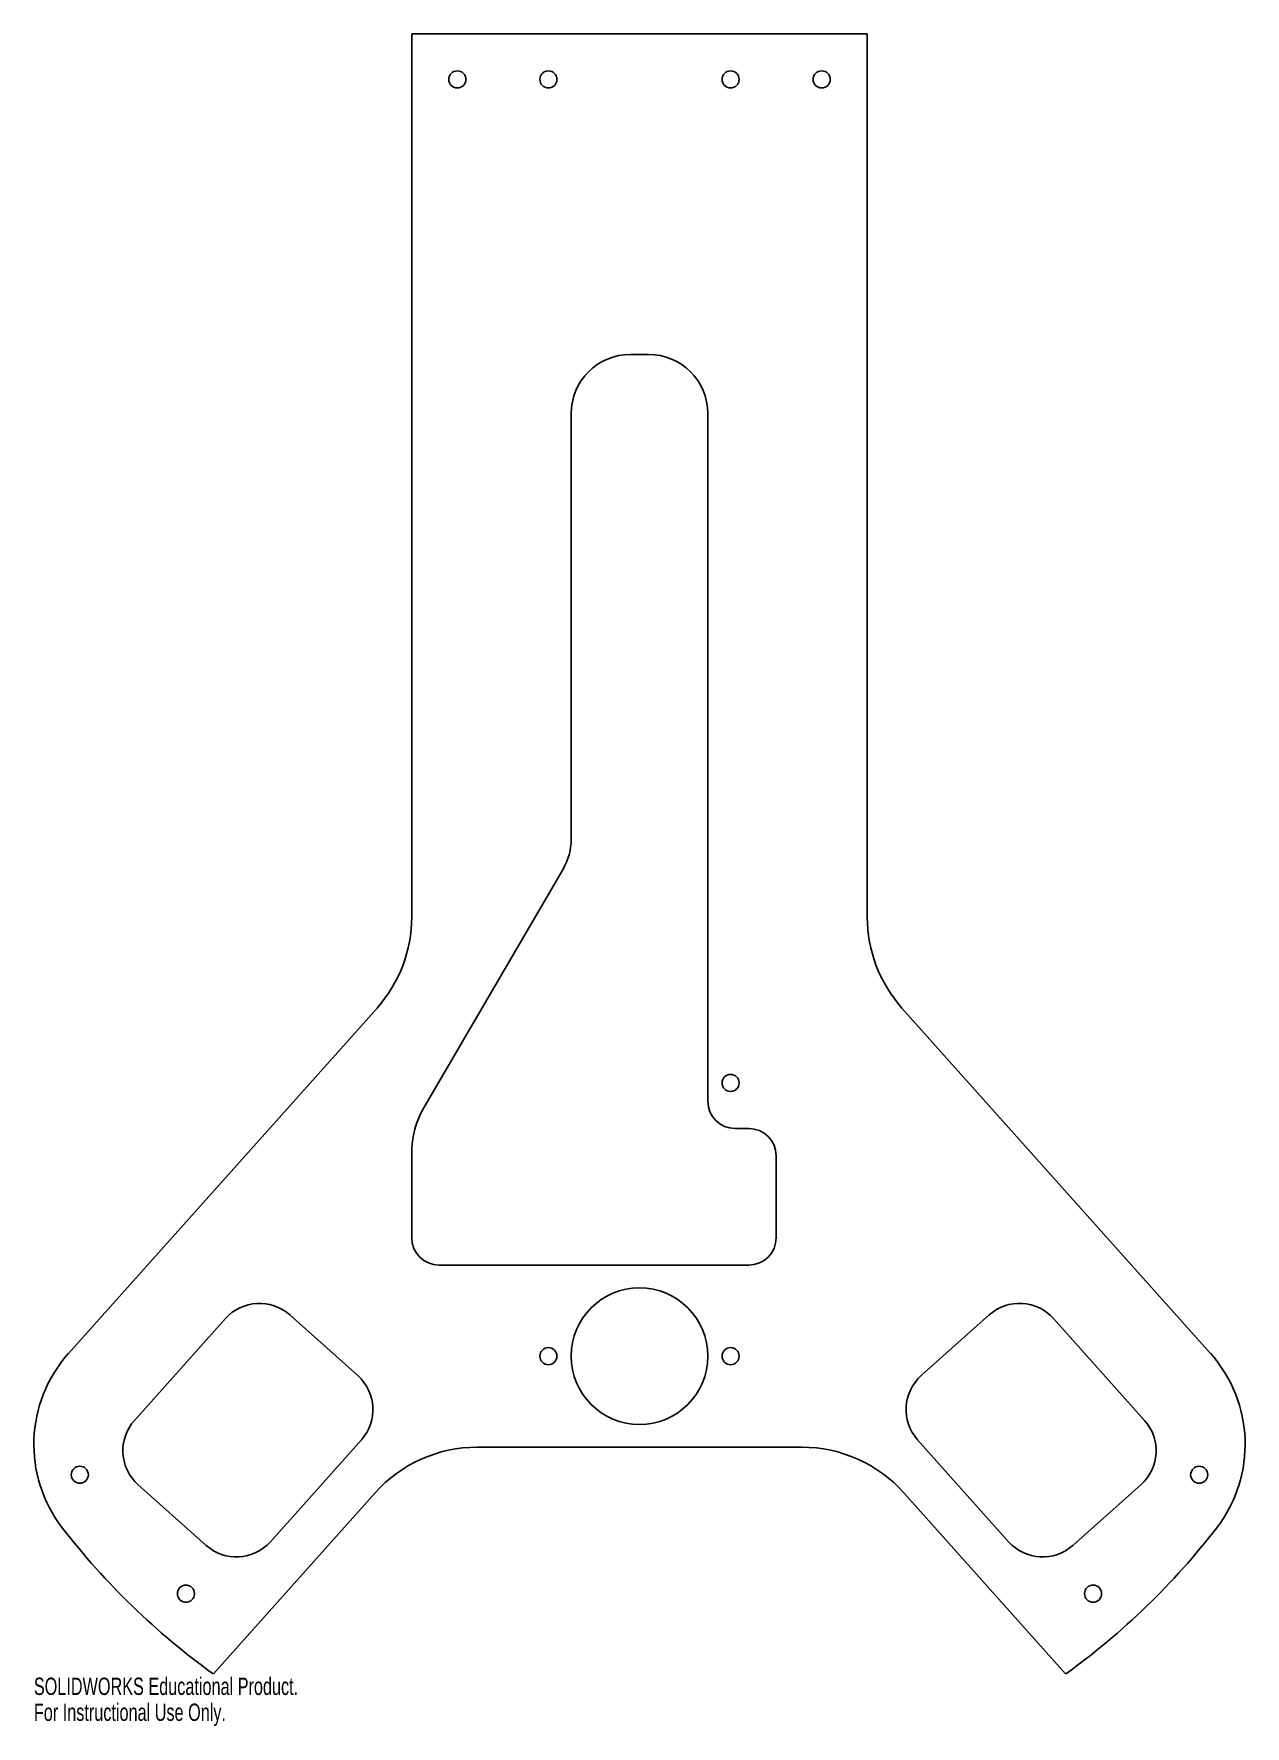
# Model space of a CAD drawing. Header units: inches. Extents: x -6.6 to 6.6, y -7.1 to 11.5.
import ezdxf

# ---------------------------------------------------------------- set-up
doc = ezdxf.new("R2010")
doc.units = ezdxf.units.IN
doc.header["$MEASUREMENT"] = 0
doc.styles.add('SLDTEXTSTYLE0', font='TXT', dxfattribs={"width": 0.7})

msp = doc.modelspace()

# ---------------------------------------------------------------- linework, layer by layer
at = {"color": 7, "linetype": 'Continuous', "lineweight": 25}
for p, q in [((2.5, 11.52), (-2.5, 11.52)), ((-2.5, 1.822), (-2.5, 11.52)), ((2.5, 1.822), (2.5, 11.52)), ((0.1, 8), (-0.1, 8)), ((-0.75, 7.35), (-0.75, 2.676)), ((0.75, -0.2), (0.75, 7.35)), ((-0.839, 2.348), (-2.364, -0.266)), ((-2.881, 0.823), (-6.267, -2.969)), ((2.881, 0.823), (6.267, -2.969)), ((1.2, -0.5), (1.05, -0.5)), ((-2.5, -0.77), (-2.5, -1.7)), ((1.5, -1.7), (1.5, -0.8)), ((-2.2, -2), (1.2, -2)), ((-4.545, -2.587), (-5.544, -3.706)), ((-3.093, -3.213), (-3.839, -2.547)), ((3.839, -2.547), (3.093, -3.213)), ((5.544, -3.706), (4.545, -2.587)), ((-4.052, -5.038), (-3.053, -3.919)), ((-1.784, -4), (1.784, -4)), ((3.053, -3.919), (4.052, -5.038)), ((-5.504, -4.412), (-4.758, -5.078)), ((4.758, -5.078), (5.504, -4.412)), ((-2.903, -4.501), (-4.678, -6.49)), ((2.903, -4.501), (4.678, -6.49))]:
    msp.add_line(p, q, dxfattribs=at)
for centre, radius in [((-2, 11.02), 0.0938), ((-1, 11.02), 0.0938), ((1, 11.02), 0.0938), ((2, 11.02), 0.0938), ((1, 0), 0.0937), ((0, -3), 0.75), ((-1, -3), 0.0938), ((1, -3), 0.0938), ((-6.144, -4.302), 0.0938), ((6.144, -4.302), 0.0938), ((-4.979, -5.608), 0.0938), ((4.979, -5.608), 0.0938)]:
    msp.add_circle(centre, radius, dxfattribs=at)
for centre, radius, start, end in [((-0.1, 7.35), 0.65, 90, 180), ((0.1, 7.35), 0.65, 0, 90), ((-1.4, 2.676), 0.65, 329.7436, 0), ((-4, 1.822), 1.5, 318.2395, 0), ((4, 1.822), 1.5, 180, 221.7605), ((-1.5, -0.77), 1, 149.7436, 180), ((1.05, -0.2), 0.3, 180, 270), ((1.2, -0.8), 0.3, 0, 90), ((-2.2, -1.7), 0.3, 180, 270), ((1.2, -1.7), 0.3, 270, 0), ((-4.172, -2.92), 0.5, 48.2395, 138.2395), ((4.172, -2.92), 0.5, 41.7605, 131.7605), ((-5.148, -3.968), 1.5, 138.2395, 217.6245), ((5.148, -3.968), 1.5, 322.3755, 41.7605), ((-3.426, -3.586), 0.5, 318.2395, 48.2395), ((3.426, -3.586), 0.5, 131.7605, 221.7605), ((-5.171, -4.039), 0.5, 138.2395, 228.2395), ((5.171, -4.039), 0.5, 311.7605, 41.7605), ((-1.784, -5.5), 1.5, 90, 138.2395), ((1.784, -5.5), 1.5, 41.7605, 90), ((0, 0), 8, 217.6245, 234.2129), ((0, 0), 8, 305.7871, 322.3755), ((-4.425, -4.705), 0.5, 228.2395, 318.2395), ((4.425, -4.705), 0.5, 221.7605, 311.7605)]:
    msp.add_arc(centre, radius, start, end, dxfattribs=at)

# ---------------------------------------------------------------- texts
at = {"color": 7, "linetype": 'Continuous', "char_height": 0.1903, "attachment_point": 1, "style": 'SLDTEXTSTYLE0'}
for s, insert in [('SOLIDWORKS Educational Product.', (-6.648, -6.53)), ('For Instructional Use Only.', (-6.648, -6.815))]:
    msp.add_mtext(s, dxfattribs=dict(at, insert=insert))

doc.saveas('drawing.dxf')
